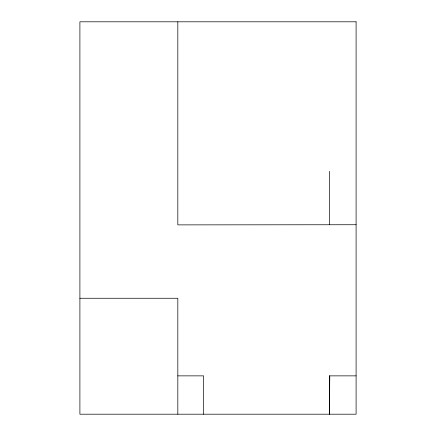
<?xml version="1.0" encoding="UTF-8"?>
<svg xmlns="http://www.w3.org/2000/svg" width="436" height="436" viewBox="0 0 436 436"><rect width="100%" height="100%" fill="white"/><g stroke="black" fill="none" stroke-linecap="round" stroke-linejoin="round"><path stroke-width="0.65" d="M356.098 224.731L177.828 224.883L177.828 21.8M79.902 298.257L177.828 298.257L177.828 414.2M177.828 375.865L203.612 375.865L203.612 414.2M329.436 375.865L329.78 376.061L329.436 414.2L329.436 375.865L356.098 375.865M329.436 171.294L329.436 224.731M356.098 21.8L79.902 21.8L79.902 414.2L356.098 414.2L356.098 21.8"/></g></svg>
